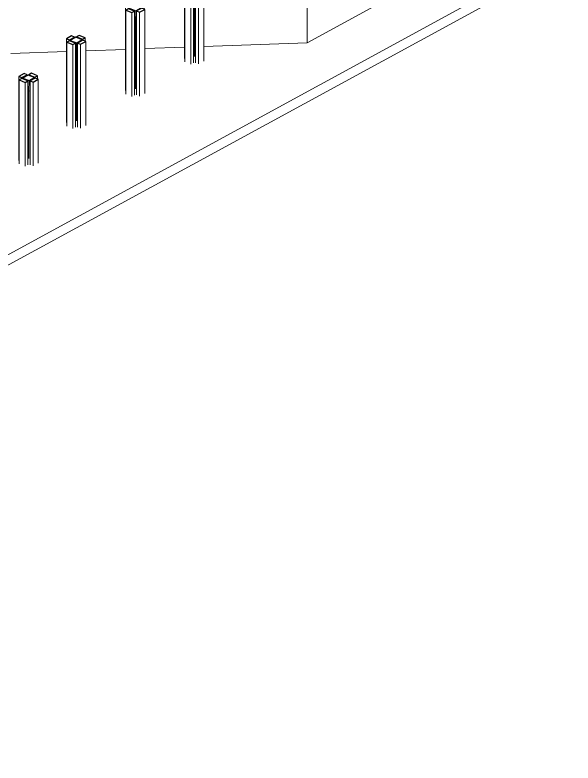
# Model space of a CAD drawing. Header units: millimetres. Extents: x -44545 to 51785, y -22696 to 32686.
# Drawn here: x 15395 to 29578, y -22696 to -3683 of the extents above; entities that cross this region are included whole.
import ezdxf

# ---------------------------------------------------------------- set-up
doc = ezdxf.new("R2010")
doc.units = ezdxf.units.MM
for name, color, linetype, lineweight in [('A-FLOR', 192, 'Continuous', 9), ('A-GENM', 13, 'Continuous', 9), ('A-WALL', 113, 'Continuous', 9)]:
    doc.layers.add(name, color=color, linetype=linetype, lineweight=lineweight)

# ---------------------------------------------------------------- blocks, each defined once
blk = doc.blocks.new('Family8 - COLUMN-V143-3D Section 3')
at = {"layer": 'A-GENM', "lineweight": 25}
for p, q in [((19835, -2581), (19705, -2652)), ((19705, -2652), (19782, -2682)), ((19782, -2682), (19911, -2612)), ((19938, -2617), (19797, -2694)), ((19911, -2612), (19835, -2581)), ((20103, -2683), (19938, -2617)), ((20025, -2572), (19960, -2608)), ((19960, -2608), (20112, -2668)), ((20177, -2633), (20025, -2572)), ((20112, -2668), (20177, -2633)), ((19780, -2706), (19715, -2742)), ((19715, -2742), (19867, -2802)), ((19932, -2767), (19780, -2706)), ((19797, -2694), (19962, -2759)), ((19867, -2802), (19932, -2767)), ((19962, -2759), (20103, -2683)), ((20117, -2693), (19987, -2764)), ((19987, -2764), (20063, -2794)), ((20063, -2794), (20193, -2723)), ((20193, -2723), (20117, -2693))]:
    blk.add_line(p, q, dxfattribs=at)
at = {"layer": 'A-GENM'}
for p, q in [((19705, -2652), (19705, -4786)), ((19911, -2612), (19911, -2632)), ((19960, -2608), (19960, -2626)), ((20177, -2717), (20177, -2633)), ((19715, -4876), (19715, -2742)), ((19782, -2682), (19782, -2707)), ((19797, -2694), (19798, -2713)), ((19867, -2802), (19867, -4936)), ((19932, -2767), (19932, -4901)), ((19961, -3029), (19962, -2759)), ((19987, -2764), (19987, -4898)), ((20063, -4928), (20063, -2794)), ((20102, -2701), (20103, -2683)), ((20112, -2668), (20112, -2696)), ((20193, -2723), (20193, -4858)), ((19961, -3029), (19932, -3017)), ((19960, -3028), (19960, -4742)), ((19987, -3015), (19961, -3029))]:
    blk.add_line(p, q, dxfattribs=at)

msp = doc.modelspace()

# ---------------------------------------------------------------- linework, layer by layer
at = {"layer": 'A-FLOR'}
for p, q in [((-8017, -22431), (51720, 10114)), ((51720, 9848), (-8017, -22696)), ((24975, -3212), (22818, -4387))]:
    msp.add_line(p, q, dxfattribs=at)
at = {"layer": 'A-WALL'}
for p, q in [((22818, -2253), (22818, -4387)), ((17194, -4594), (18206, -4557)), ((18433, -4548), (18461, -4547)), ((18693, -4539), (19705, -4502)), ((19932, -4493), (19960, -4492)), ((20193, -4484), (22818, -4387)), ((15294, -4664), (16707, -4612))]:
    msp.add_line(p, q, dxfattribs=at)

# ---------------------------------------------------------------- block references
at = {"layer": 'A-GENM'}
for p in [(0, 0), (-1499, -817), (-2999, -1634), (-4209, -2593)]:
    msp.add_blockref('Family8 - COLUMN-V143-3D Section 3', p, dxfattribs=at)

doc.saveas('drawing.dxf')
